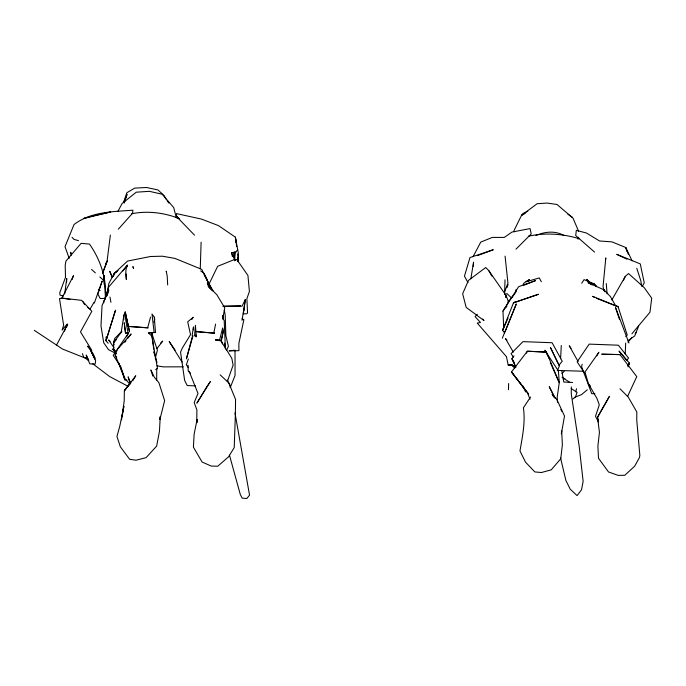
<?xml version="1.0" encoding="UTF-8"?>
<svg xmlns="http://www.w3.org/2000/svg" width="686" height="686" viewBox="0 0 686 686"><rect width="100%" height="100%" fill="white"/><g stroke="black" fill="none" stroke-linecap="round" stroke-linejoin="round"><path stroke-width="1.03" d="M156.708 380.01L156.725 368.794M223.121 319.402L223.147 315.26M237.725 253.949L238.608 260.251L238.222 261.658L238.274 252.731L235.384 237.159L218.465 225.608L201.444 219.083L176.491 213.595L176.662 216.673L194.524 235.161M196.753 422.627L196.891 409.799L194.189 402.622L197.997 393.438L189.139 371.332M571.335 386.904L571.267 393.996L579.164 446.14L583.134 481.332L581.531 489.753L577.098 495.609L570.255 489.229L565.89 480.483L560.513 457.742M234.766 260.02L234.981 251.805L234.26 259.462M200.261 268.818L201.118 242.167M504.57 294.097L505.025 279.794M103.8 302.86L103.869 300.751M625.238 354.079L625.666 343.06M123.754 319.813L123.96 315.088L125.229 311.933L129.551 331.758L125.229 311.933L125.804 320.362L128.128 333.336L125.521 333.002L124.26 322.917L125.521 333.002L128.479 333.07L126.636 336.8M66.551 282.615L66.748 278.516L64.707 293.882M196.959 422.636L197.122 419.429L194.129 434.135L193.418 447.195L202.104 462.047L211.279 466.077L217.796 466.214L228.532 456.842L234.226 447.624L235.349 415.039L235.572 399.458L228.867 383.037L220.18 374.865M560.608 358.709L561.285 345.47M193.315 329.88L193.478 326.93L192.157 335.317L192.56 335.848L186.403 358.881L192.998 335.771M225.411 349.045L224.202 320.516L222.77 318.553L222.941 315.363M505.976 297.33L506.088 295.52L488.766 270.584L485.722 267.514L468.478 280.411L462.647 293.754L466.18 307.397L483.99 320.559L482.67 318.999M505.951 297.441L506.088 295.52L508.592 301.969M473.246 266.348L473.554 262.163L470.862 278.765M110.369 235.066L107.033 261.52L103.526 270.31M240.529 305.793L222.924 306.299L242.107 306.17L245.356 299.379L243.341 313.854L246.797 313.768L247.552 312.867L246.891 298.659L249.404 291.473L247.938 275.463L236.841 259.565L233.746 259.814L217.659 266.305L208.964 284.218M121.525 419.892L124.209 400.958L124.355 390.754L131.24 381.493M242.064 320.302L245.356 299.379M123.96 315.088L121.19 332.264L113.516 342.768L113.662 348.977L114.974 353.453M122.091 416.762L123.892 406.309L119.784 426.186L116.954 436.459L120.333 446.757L129.645 459.311L136.068 460.195L146.084 457.656L156.648 446.123L159.444 431.425L160.25 416.539L159.932 419.369L164.64 400.65L158.938 382.788L154.316 377.197L150.911 370.011L152.798 376.082M508.643 383.508L508.455 389.691M107.042 293.479L108.877 283.378L114.322 273.328L127.605 261.049L150.526 256.495L162.411 256.212L174.956 258.408L201.718 269.349L211.339 288.737M222.77 318.553L224.759 307.843L216.87 294.766L208.192 285.968L208.647 285.05L206.692 278.662L204.076 273.388L200.706 270.927M213.715 333.507L215.593 324.075M605.404 259.865L605.815 257.893L603.045 286.611L603.946 290.71M582.148 364.266L581.617 366.753L591.752 393.67L594.882 393.687M219.477 340.488L222.65 327.942L223.473 330.678L221.381 340.505L215.687 339.896L221.381 340.505L218.174 340.41M575.743 391.749L576.523 388.705M126.91 266.923L127.364 265.19L108.722 287.005L104.984 299.602M150.543 317.095L147.67 327.762L127.793 326.373L148.133 327.908M153.956 322.154L154.744 319.239L154.307 317.172L151.992 314.008L154.136 332.556L155.499 332.444L154.307 317.172M107.196 295.795L108.817 289.912L102.051 305.57L100.979 325.867L103.723 342.768L108.542 349.689L115.222 353.084M114.133 344.792L113.516 342.768L114.682 338.532L121.782 331.338M578.024 239.217L578.641 237.227M124.226 203.082L127.039 194.378L123.995 202.533M102.574 273.654L107.29 260.946M113.327 276.355L114.322 273.328L118.009 270.498M64.544 331.192L65.89 327.136M113.37 276.175L114.322 273.328L116.912 271.613M188.324 358.992L186.369 364.772L188.067 367.37M628.127 366.881L629.422 363.065L619.029 351.095L626.404 360.004M507.048 287.511L508.086 284.493M123.566 202.25L126.85 192.74L134.688 188.118L146.555 187.492L157.934 189.936L164.177 195.664L165.892 198.974M227.315 381.588L233.137 365.098L231.791 358.272L220.952 340.959L215.687 339.896M94.325 303.066L102.18 281.063L97.849 294.002L100.173 298.504L103.517 298.487L104.975 297.827L105.43 296.875C106.562 277.804 100.31 259.617 89.514 244.087L81.094 243.333L65.873 261.22L65.204 265.439L65.504 277.341L59.759 292.768L60.034 295.117L63.275 296.043M66.585 327.145L67.64 324.246L66.954 324.238L62.1 330.095L63.618 325.198L59.502 298.564L61.903 298.093L81.625 300.348L91.83 311.29L80.485 331.878L91.821 350.392M72.073 279.605L73.505 275.686L61.903 298.093L70.246 299.43M155.233 358.264L157.411 350.28L151.657 332.839M504.562 292.073L507.94 283.069L505.076 256.127M230.204 387.633L235.058 375.499L235.015 350.126M638.666 326.004L634.679 335.96L628.119 340.582M523.169 284.741L523.692 283.429L526.865 280.874L529.283 279.939L527.886 281.02M505.042 331.887L516.309 303.949L502.306 338.241M508.069 318.047L502.598 330.403L504.553 332.839M557.272 370.757L559.442 365.921L550.395 347.433L558.027 363.366M226.431 350.572L228.412 346.233L225.865 335.643L225.214 315.208L224.322 309.986M623.514 280.265L625.289 276.381L628.513 273.543L644.257 287.674L651.7 298.161L649.968 312.233L631.917 333.782M526.471 353.153L527.354 351.223L546.476 352.124L559.262 382.702L557.212 396.971L557.495 402.262M627.596 396.379L636.762 376.614L619.955 354.593L601.862 354.19L619.955 354.593M627.99 365.861L629.422 363.065L627.939 365.921M473.014 256.787L480.757 242.098L492.359 237.407L504.279 237.433L511.945 232.074L530.064 228.601L531.221 233.926L516.001 249.155M56.604 344.955L67.64 324.246M117.778 211.58L122.117 203.485L136.274 192.191L149.402 191.325L162.145 194.224L173.678 207.524L176.371 217.874M222.513 332.453L223.473 330.678L221.226 340.093L222.427 343.892M611.861 299.945L625.289 276.381M642.147 286.568L644.265 282.889L640.27 263.896L616.731 254.343L626.97 259.171M94.025 302.294L90.089 309.043L87.782 307.594M596.769 355.863L598.878 352.252L584.978 372.035L588.442 383.791L596.957 398.455L599.29 404.869L595.517 416.248L598.432 421.916M105.49 263.793L106.536 262.035M132.758 380.747L135.768 375.748L124.355 390.754L126.293 388.447M237.159 250.227L236.027 252.071L231.491 252.602L232.425 256.693M515.22 301.874L513.471 302.835L502.598 330.403L503.67 327.471L502.975 311.11L507.751 303.358L507.897 302.037L512.751 296.532M191.806 319.522L193.246 317.241L187.707 321.82L190.536 334.631L182.433 347.896L180.555 352.09L184.628 380.344L187.201 385.532L195.441 385.884M502.975 311.11L518.659 286.679L535.534 280.625L523.864 285.222M581.711 283.249L584.078 279.605L594.625 284.313L596.614 286.705M530.578 396.997L523.401 407.784C525.527 422.207 522.398 436.742 519.971 450.942L525.51 462.141L534.831 471.925L541.408 472.525L551.261 469.824L560.762 458.745L562.374 444.785L561.671 430.945L561.371 433.792L564.501 416.042L556.938 399.655L552.153 394.253L553.662 396.971M513.943 355.811L511.97 358.684L515.735 367.362M626.67 360.519L628.53 358.023L618.352 345.204L589.188 344.115L577.14 361.822L584.781 373.381M116.44 353.333L115.162 355.014L125.135 378.852L129.705 384.04M124.758 342.365L126.035 340.676M127.956 338.147L131.155 333.936L117.435 349.32L115.162 355.014L116.714 357.706M157.034 348.497L162.745 341.062L160.524 343.257M122.88 270.979L127.364 265.19C125.169 269.589 125.821 274.846 126.387 279.562L126.053 273.946M511.139 298.359L515.589 292.622M505.582 307.868L506.894 306.256M558.841 365.355L562.228 361.265L552.119 342.734L522.955 341.645L511.087 353.65L513.325 357.149M127.587 386.904L130.82 383.054M627.939 342.16L631.892 337.538M635.193 333.696L636.505 332.153M118.301 229.193L132.578 213.217L132.904 210.19C112.821 211.7 90.801 211.674 74.037 224.536L65.007 246.66L69.175 258.313M113.516 342.768L116.251 339.767M119.596 334.091L121.739 331.758M477.31 314.308L475.081 316.615L480.483 322.48L477.233 323.089L506.448 356.66L508.197 365.081L512.382 365.252L515.469 367.43M625.752 336.577L627.227 335.06L618.095 306.736L615.556 305.622L610.446 296.635L603.98 289.861L587.962 282.581L592.232 285.024M527.997 281.209L529.36 279.811L527.937 280.943M561.997 373.45L564.175 371.366M587.285 389.785L581.548 394.622L574.276 397.468M128.128 333.336L128.479 333.07L113.233 355.339L120.616 366.59M572.879 398.995L575.443 397.143L577.046 392.443L571.258 388.55M155.696 369.625L157.514 368.614L151.778 335.96L148.382 333.036L151.752 332.65L153.724 349.165M525.227 213.389L521.506 215.378L514.003 230.616L514.311 231.817M527.791 211.288L523.041 213.5L521.506 215.378L537.112 203.725L547.102 203.073L557.015 204.471L573.033 218.182L578.572 231.199M505.05 294.448L507.023 293.617L511.43 297.938M563.326 379.092L564.912 378.475M477.516 255.621L493.285 249.738L469.987 257.542L464.448 276.184L467.955 282.581M535.938 235.538C544.804 231.534 555.36 230.547 564.063 235.538M526.171 281.766L539.282 277.933L541.357 281.74M509.861 364.626L508.197 365.081L512.133 364.832M528.357 236.233C545.259 232.511 562.829 233.772 579.344 238.728M131.746 213.74C147.353 210.662 163.551 212.591 178.351 218.242M234.02 350.254L229.047 350.889L238.925 350.666L238.857 343.497L243.882 319.693L242.029 318.827M148.382 333.036L155.499 332.444M183.325 366.821L163.285 366.873L157.017 365.87M583.657 371.246L557.692 370.431M197.302 331.767L214.607 333.182L195.699 331.535M118.738 362.945L124.895 379.898L126.944 380.13M572.596 382.454L563.781 382.033L561.774 370.577M78.47 240.632L74.045 239.397L72.039 237.305M594.625 284.313L589.566 282.057L586.744 279.339L588.588 281.792M596.366 298.273L618.095 306.736L592.644 296.352L594.462 297.372M562.005 377.223L569.509 382.171M105.292 291.97L107.222 292.871M511.516 364.798L513.994 365.998L515.289 367.67M115.145 350.512L112.307 349.088L114.836 350.855M128.565 386.57L109.64 376.545L92.816 363.812M567.948 214.221L572.287 217.273M196.282 336.783L194.567 335.72L195.416 325.327L196.35 336.629L195.784 334.897M34.3 330.343L62.555 349.063L85.253 358.083L88.614 360.63M98.355 289.252L100.087 290.461M179.012 218.337L176.662 216.673L179.655 219.237M594.539 252.079L575.726 235.59L576.317 230.325L586.487 233.034L599.555 240.983L611.998 241.875L625.718 247.509L632.089 260.851M510.693 364.395L514.594 367.885M91.598 269.444L95.363 272.865M99.882 276.964L104.392 281.071L105.43 296.875M190.425 373.098L188.204 371.015L188.075 365.184M593.399 283.361L596.28 286.139M88.117 359.601L86.127 357.663L83.949 357.62L82.397 353.642M110.137 341.405L108.645 339.947L113.987 347.725M619.973 388.748L628.265 397.1L636.814 412.012L636.754 420.235L639.841 455.41L639.481 457.459L634.661 466.206L624.775 475.287L618.18 475.389L608.508 471.959L598.501 458.257L597.9 446.114L599.435 432.351L597.523 417.277L609.408 396.388L597.523 417.277L598.449 420.998M506.963 340.102L505.488 338.575L513.317 352.141M108.199 343.283L105.987 340.753L106.201 336.86L106.767 338.695M588.442 383.791L590.414 386.081M528.503 393.996L511.482 371.941L527.354 351.223L546.476 352.124L544.83 350.237L558.43 371.04L559.262 382.702L550.352 362.654M528.657 394.176L511.482 371.941L523.727 387.762L522.792 385.884M167.075 200.621L168.842 203.09M571.078 348.377L569.243 345.77L578.084 361.513M175.17 350.203L169.228 341.568L182.073 362.088M88.691 347.759L87.602 346.096L92.533 352.733L94.84 357.989L94.797 359.138L90.183 349.526L94.84 357.989L92.164 353.041L95.611 360.536L95.191 364.052L89.806 363.889L86.17 355.022L88.786 360.253M208.192 285.968L209.256 287.76M82.766 301.446L84.575 304.575M514.088 362.397L511.97 358.684L515.872 366.899M605.001 291.687L603.98 289.861L604.966 291.73M488.766 270.584L491.871 276.158M204.128 274.743L213.423 291.61M546.365 353.058L549.435 358.709M207.566 282.941L211.528 290.221M555.034 398.034L549.254 386.681L554.785 397.769M560.814 409.388L561.774 411.274M227.349 380.087L230.102 385.481L230.479 387.59M522.835 386.184L525.665 391.92M115.042 351.781L113.662 348.977L114.751 351.969M207.446 283.052L210.182 288.729M231.491 252.602L235.324 260.611M207.326 283.061L208.578 285.908M71.498 254.232L70.692 252.328L71.241 255.192M527.371 392.641L530.012 399.183M628.419 254.506L625.718 247.509L627.09 251.496M628.942 342.966L615.574 307.654L619.501 319.539M129.903 381.545L128.145 376.82L130.117 383.714M636.771 268.252L640.887 280.96L641.607 286.002M120.899 366.856L124.895 379.898M154.024 352.321L156.991 362.474M229.476 455.187L240.289 494.443L242.175 498.139L246.806 498.508L249.55 495.172L234.964 412.903M110.943 302.329L109.966 297.072M125.958 317.061L128.479 326.836M224.588 343.103L225.102 346.164M236.704 246.608L235.384 237.159L235.975 242.269M166.278 271.579L166.218 271.116L167.204 276.012L167.667 284.939M515.941 289.663L516.224 291.799M153.973 351.232L154.213 353.299M237.75 257.576L238.222 261.658M243.779 308.606L243.933 310.441M606.27 283.567L607.093 293.822M234.02 252.559L234.629 260.766M233.96 252.62L234.132 255.758M104.409 284.527L104.032 275.352L104.263 284.536M114.836 311.959L105.987 340.753L115.6 310.166L114.836 311.959M206.975 386.552L196.865 403.171L210.345 381.579L206.975 386.552M538.33 294.328L513.471 302.835L538.33 294.328M93.253 215.816L83.701 218.457L110.66 211.983L93.253 215.816M112.238 277.195L109.769 271.347L112.187 277.153M133.427 268.209L132.964 266.725L133.427 268.209"/></g></svg>
